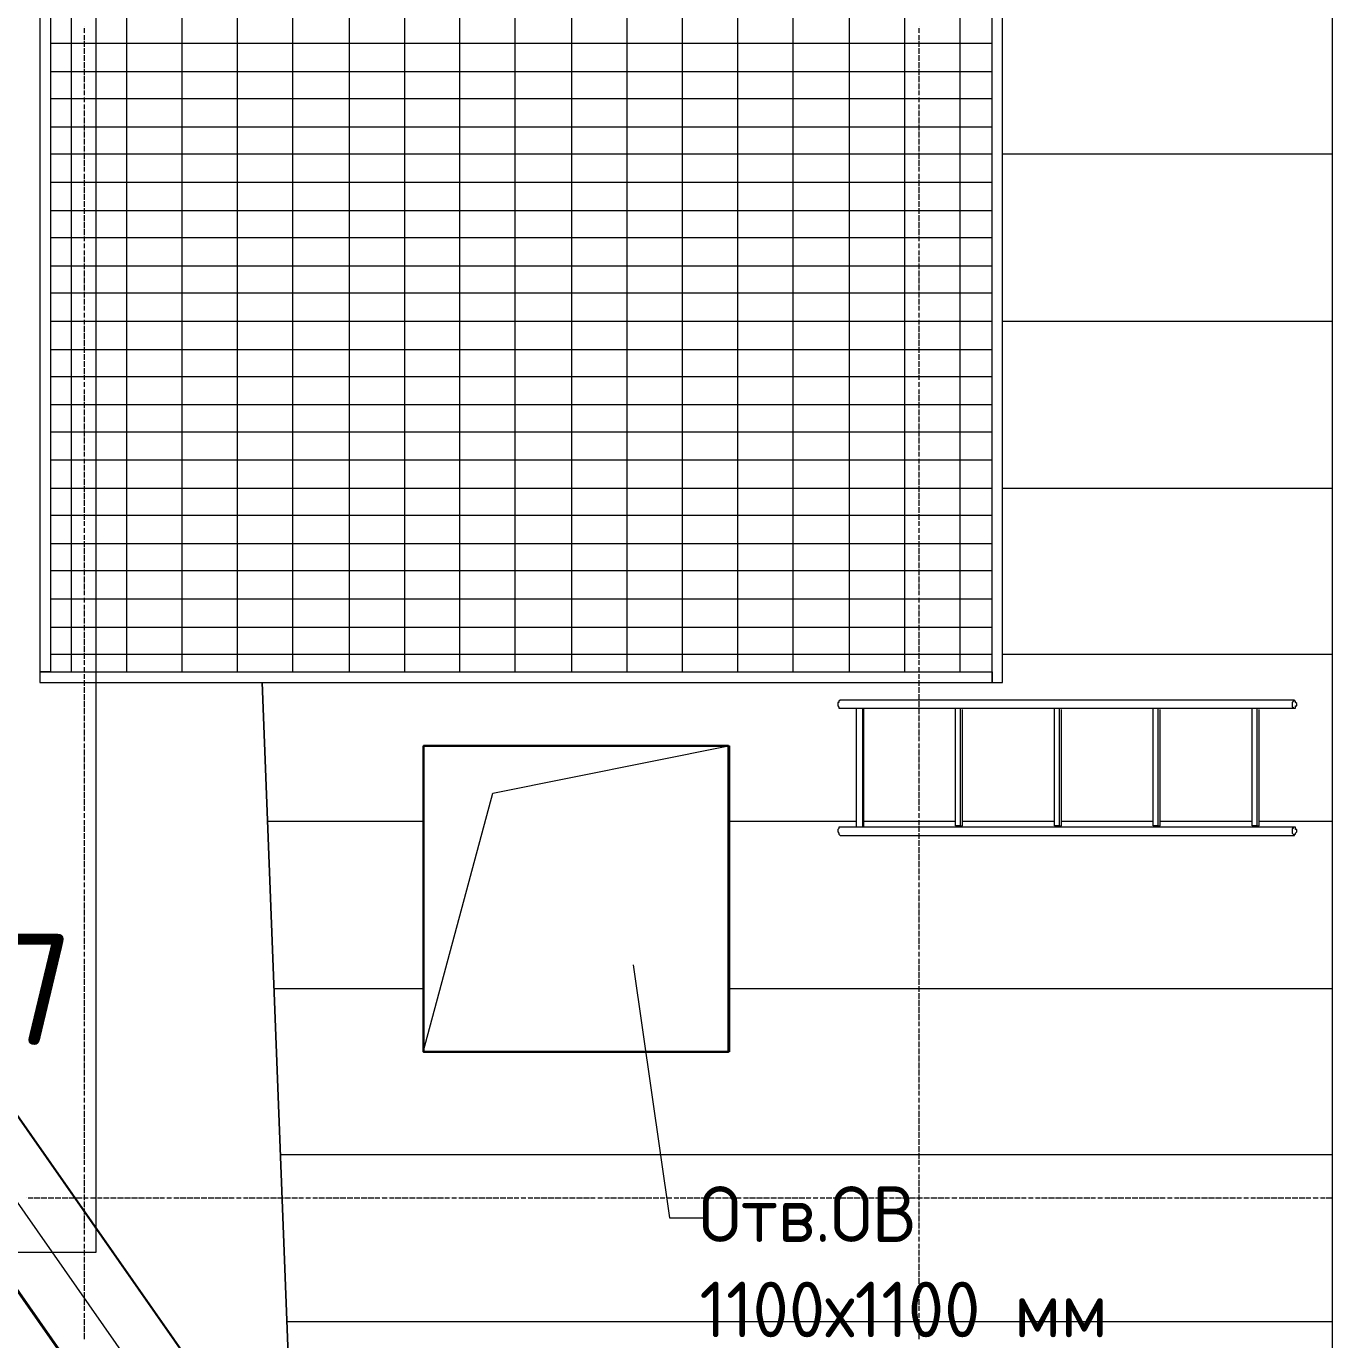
# Model space of a CAD drawing. Header units: millimetres. Extents: x -42533 to 645315, y 3457 to 82611.
# Drawn here: x 589326 to 594027, y 31810 to 36537 of the extents above; entities that cross this region are included whole.
import ezdxf

# ---------------------------------------------------------------- set-up
doc = ezdxf.new("R2010")
doc.units = ezdxf.units.MM
for name, color, linetype, true_color in [('PDF _!ЭОМ.Молниезащита', 7, 'Continuous', 0x954a95), ('PDF _Аннотация', 7, 'Continuous', 0xbababa), ('PDF _Антураж', 7, 'Continuous', 0xbababa), ('PDF _Каркас', 7, 'Continuous', 0xbababa), ('PDF _Крыша', 7, 'Continuous', 0xbababa), ('PDF _Крыша штриховка', 7, 'Continuous', 0xbababa), ('PDF _Обобщенные модели', 7, 'Continuous', 0xbababa), ('PDF _Ограждение', 7, 'Continuous', 0xbababa), ('PDF _Оси', 7, 'Continuous', 0xbababa), ('PDF _Перекрытие штриховка', 7, 'Continuous', 0xbababa)]:
    doc.layers.add(name, color=color, linetype=linetype, true_color=true_color)
doc.layers.add('PDF _Линии', color=7, linetype='Continuous')
doc.layers.add('PDF _Текст', color=7, linetype='Continuous')
doc.styles.add('PDF GOST Common', font='GOST_Common.ttf')
doc.styles.add('PDF ISOCPEUR', font='isocpeur.ttf')

msp = doc.modelspace()

# ---------------------------------------------------------------- linework, layer by layer
at = {"layer": 'PDF _!ЭОМ.Молниезащита', "lineweight": 13}
msp.add_circle((592805, 40061.1), 16795.3, dxfattribs=at)
at = {"layer": 'PDF _!ЭОМ.Молниезащита', "color": 116, "lineweight": 30, "true_color": 0x136734}
msp.add_circle((592805, 40061.1), 12322.7, dxfattribs=at)
at = {"layer": 'PDF _Аннотация', "color": 8, "lineweight": 9}
msp.add_lwpolyline([(591509.2, 33159.2), (591640.5, 32248.6), (591767.5, 32248.6)], dxfattribs=at)
at = {"layer": 'PDF _Антураж', "color": 8, "lineweight": 18}
msp.add_lwpolyline([(590196.2, 31325.3), (590285.2, 31321.1), (590175, 34175.7), (590285.2, 31321.1)], dxfattribs=at)
at = {"layer": 'PDF _Каркас', "lineweight": 9}
for points in [[(593889.4, 34112.2), (592254.6, 34112.2), (592250.4, 34107.9), (592250.4, 34103.7), (592246.1, 34103.7), (592246.1, 34099.5), (592246.1, 34095.2), (592246.1, 34091), (592250.4, 34086.7), (592250.4, 34082.5), (592254.6, 34082.5), (593889.4, 34082.5)], [(592339.3, 33654.7), (592339.3, 34082.5)], [(592686.6, 33659), (592669.7, 33659), (592669.7, 34082.5)], [(592686.6, 34082.5), (592686.6, 33659), (592695.1, 33659), (592695.1, 34078.3)], [(593042.4, 33659), (593025.4, 33659), (593025.4, 34082.5), (593042.4, 34082.5), (593042.4, 33659), (593050.8, 33659), (593050.8, 34078.3)], [(593398.1, 33659), (593381.2, 33659), (593381.2, 34082.5), (593398.1, 34082.5), (593398.1, 33659), (593406.6, 33659), (593406.6, 34078.3)], [(593753.9, 33659), (593737, 33659), (593737, 34082.5), (593753.9, 34082.5), (593753.9, 33659), (593762.4, 33659), (593762.4, 34078.3)], [(593889.4, 33654.7), (592254.6, 33654.7), (592250.4, 33654.7), (592250.4, 33650.5), (592246.1, 33646.3), (592246.1, 33642), (592246.1, 33637.8), (592250.4, 33633.6), (592250.4, 33629.3), (592254.6, 33625.1), (593889.4, 33625.1)]]:
    msp.add_lwpolyline(points, dxfattribs=at)
for points in [[(592313.9, 34082.5), (592335.1, 34082.5), (592335.1, 33654.7), (592313.9, 33654.7)], [(593889.4, 34082.5), (593893.7, 34082.5), (593893.7, 34086.7), (593893.7, 34091), (593897.9, 34091), (593897.9, 34095.2), (593897.9, 34099.5), (593893.7, 34103.7), (593893.7, 34107.9), (593889.4, 34107.9), (593889.4, 34112.2), (593885.2, 34107.9), (593881, 34103.7), (593881, 34099.5), (593881, 34095.2), (593881, 34091), (593881, 34086.7), (593885.2, 34086.7), (593885.2, 34082.5)], [(593889.4, 33625.1), (593889.4, 33629.3), (593893.7, 33629.3), (593893.7, 33633.6), (593897.9, 33637.8), (593897.9, 33642), (593897.9, 33646.3), (593893.7, 33646.3), (593893.7, 33650.5), (593893.7, 33654.7), (593889.4, 33654.7), (593885.2, 33654.7), (593885.2, 33650.5), (593881, 33650.5), (593881, 33646.3), (593881, 33642), (593881, 33637.8), (593881, 33633.6), (593885.2, 33629.3)]]:
    msp.add_lwpolyline(points, close=True, dxfattribs=at)
at = {"layer": 'PDF _Крыша', "color": 8, "lineweight": 9}
msp.add_lwpolyline([(591856.5, 33947), (591856.5, 32845.8), (590755.3, 32845.8), (590755.3, 33947)], close=True, dxfattribs=at)
at = {"layer": 'PDF _Крыша штриховка', "color": 8, "lineweight": 9}
for points in [[(592839.1, 36077.4), (594025, 36077.4)], [(592839.1, 35475.9), (594025, 35475.9)], [(592839.1, 34874.5), (594025, 34874.5)], [(592839.1, 34277.3), (594025, 34277.3)], [(590196.2, 33675.9), (590755.3, 33675.9)], [(591856.5, 33675.9), (592313.9, 33675.9)], [(592339.3, 33675.9), (592669.7, 33675.9)], [(592695.1, 33675.9), (593025.4, 33675.9)], [(593050.8, 33675.9), (593381.2, 33675.9)], [(593406.6, 33675.9), (593737, 33675.9)], [(593762.4, 33675.9), (594025, 33675.9)], [(590217.4, 33074.5), (590755.3, 33074.5)], [(591856.5, 33074.5), (594025, 33074.5)], [(590242.8, 32477.3), (594025, 32477.3)], [(590264, 31875.9), (594025, 31875.9)]]:
    msp.add_lwpolyline(points, dxfattribs=at)
at = {"layer": 'PDF _Линии', "color": 8, "lineweight": 9}
for points in [[(553827.3, 24730.9), (582318.5, 24654.6), (582229.5, 32125.8), (589577.9, 32125.8), (589577.9, 54975.5), (598506, 54975.5), (598785.5, 20686.1), (592369, 20686.1), (592432.5, 12524.6), (585626.3, 12571.2), (585592.4, 14451.7), (550752.4, 14451.7), (550752.4, 12478), (543802.2, 12478), (543764.1, 20783.5), (537415.3, 20800.5), (537356, 32655.2)], [(590755.3, 32850), (591005.2, 33777.6), (591852.2, 33947)]]:
    msp.add_lwpolyline(points, dxfattribs=at)
at = {"layer": 'PDF _Линии', "color": 8, "lineweight": 30}
msp.add_lwpolyline([(591852.2, 33947), (590755.3, 33947), (590755.3, 32845.8), (591852.2, 32845.8)], close=True, dxfattribs=at)
at = {"layer": 'PDF _Обобщенные модели', "color": 8, "lineweight": 18}
msp.add_lwpolyline([(594025, 41075.1), (594025, 25654.2)], dxfattribs=at)
at = {"layer": 'PDF _Ограждение', "color": 8, "lineweight": 9}
msp.add_lwpolyline([(592801, 41231.8), (592801, 41269.9), (589412.7, 41269.9), (589412.7, 34213.8), (589374.6, 34213.8), (589374.6, 34175.7), (592801, 34175.7), (592801, 41231.8), (589412.7, 41231.8), (589412.7, 41269.9), (589374.6, 41269.9), (589374.6, 34213.8), (592801, 34213.8), (592801, 34175.7), (592839.1, 34175.7), (592839.1, 41231.8)], close=True, dxfattribs=at)
for points in [[(594025, 25849), (589196.7, 32756.8)], [(594025, 25844.8), (589196.7, 32752.6)], [(593999.6, 25247.6), (588866.3, 32595.9)], [(588870.6, 32595.9), (593999.6, 25247.6), (594147.8, 25353.5), (594296, 25455.1), (594135.1, 25683.8)], [(594147.8, 25353.5), (589090.8, 32595.9)]]:
    msp.add_lwpolyline(points, dxfattribs=at)
at = {"layer": 'PDF _Оси', "color": 8, "lineweight": 9}
for points in [[(589535.5, 36534.8), (589535.5, 36534.8)], [(589535.5, 36513.6), (589535.5, 36530.5)], [(589535.5, 36509.4), (589535.5, 36509.4)], [(589535.5, 36488.2), (589535.5, 36505.1)], [(592538.4, 36534.8), (592538.4, 36534.8)], [(592538.4, 36513.6), (592538.4, 36530.5)], [(592538.4, 36509.4), (592538.4, 36509.4)], [(592538.4, 36488.2), (592538.4, 36505.1)], [(589535.5, 36462.8), (589535.5, 36484)], [(589535.5, 36437.4), (589535.5, 36458.5)], [(592538.4, 36462.8), (592538.4, 36484)], [(592538.4, 36437.4), (592538.4, 36458.5)], [(589535.5, 36412), (589535.5, 36433.1)], [(589535.5, 36386.5), (589535.5, 36407.7)], [(592538.4, 36412), (592538.4, 36433.1)], [(592538.4, 36386.5), (592538.4, 36407.7)], [(589535.5, 36361.1), (589535.5, 36382.3)], [(589535.5, 36335.7), (589535.5, 36356.9)], [(592538.4, 36361.1), (592538.4, 36382.3)], [(592538.4, 36335.7), (592538.4, 36356.9)], [(589535.5, 36310.3), (589535.5, 36331.5)], [(589535.5, 36289.1), (589535.5, 36306.1)], [(592538.4, 36310.3), (592538.4, 36331.5)], [(592538.4, 36289.1), (592538.4, 36306.1)], [(589535.5, 36284.9), (589535.5, 36284.9)], [(589535.5, 36263.7), (589535.5, 36280.7)], [(589535.5, 36259.5), (589535.5, 36259.5)], [(589535.5, 36238.3), (589535.5, 36255.2)], [(592538.4, 36284.9), (592538.4, 36284.9)], [(592538.4, 36263.7), (592538.4, 36280.7)], [(592538.4, 36259.5), (592538.4, 36259.5)], [(592538.4, 36238.3), (592538.4, 36255.2)], [(589535.5, 36212.9), (589535.5, 36234.1)], [(589535.5, 36187.5), (589535.5, 36208.7)], [(592538.4, 36212.9), (592538.4, 36234.1)], [(592538.4, 36187.5), (592538.4, 36208.7)], [(589535.5, 36162.1), (589535.5, 36183.2)], [(592538.4, 36162.1), (592538.4, 36183.2)], [(589535.5, 36136.7), (589535.5, 36157.8)], [(589535.5, 36111.2), (589535.5, 36132.4)], [(592538.4, 36136.7), (592538.4, 36157.8)], [(592538.4, 36111.2), (592538.4, 36132.4)], [(589535.5, 36085.8), (589535.5, 36107)], [(589535.5, 36060.4), (589535.5, 36081.6)], [(592538.4, 36085.8), (592538.4, 36107)], [(592538.4, 36060.4), (592538.4, 36081.6)], [(589535.5, 36035), (589535.5, 36056.2)], [(589535.5, 36013.8), (589535.5, 36030.8)], [(592538.4, 36035), (592538.4, 36056.2)], [(592538.4, 36013.8), (592538.4, 36030.8)], [(589535.5, 36009.6), (589535.5, 36009.6)], [(589535.5, 35988.4), (589535.5, 36005.4)], [(589535.5, 35963), (589535.5, 35984.2)], [(592538.4, 36009.6), (592538.4, 36009.6)], [(592538.4, 35988.4), (592538.4, 36005.4)], [(592538.4, 35963), (592538.4, 35984.2)], [(589535.5, 35937.6), (589535.5, 35958.8)], [(589535.5, 35912.2), (589535.5, 35933.4)], [(592538.4, 35937.6), (592538.4, 35958.8)], [(592538.4, 35912.2), (592538.4, 35933.4)], [(589535.5, 35886.8), (589535.5, 35907.9)], [(589535.5, 35861.4), (589535.5, 35882.5)], [(592538.4, 35886.8), (592538.4, 35907.9)], [(592538.4, 35861.4), (592538.4, 35882.5)], [(589535.5, 35835.9), (589535.5, 35857.1)], [(589535.5, 35810.5), (589535.5, 35831.7)], [(592538.4, 35835.9), (592538.4, 35857.1)], [(592538.4, 35810.5), (592538.4, 35831.7)], [(589535.5, 35785.1), (589535.5, 35806.3)], [(589535.5, 35763.9), (589535.5, 35780.9)], [(592538.4, 35785.1), (592538.4, 35806.3)], [(592538.4, 35763.9), (592538.4, 35780.9)], [(589535.5, 35759.7), (589535.5, 35759.7)], [(589535.5, 35738.5), (589535.5, 35755.5)], [(589535.5, 35734.3), (589535.5, 35734.3)], [(592538.4, 35759.7), (592538.4, 35759.7)], [(592538.4, 35738.5), (592538.4, 35755.5)], [(592538.4, 35734.3), (592538.4, 35734.3)], [(589535.5, 35713.1), (589535.5, 35730.1)], [(589535.5, 35687.7), (589535.5, 35708.9)], [(592538.4, 35713.1), (592538.4, 35730.1)], [(592538.4, 35687.7), (592538.4, 35708.9)], [(589535.5, 35662.3), (589535.5, 35683.5)], [(589535.5, 35636.9), (589535.5, 35658.1)], [(592538.4, 35662.3), (592538.4, 35683.5)], [(592538.4, 35636.9), (592538.4, 35658.1)], [(589535.5, 35611.5), (589535.5, 35632.6)], [(589535.5, 35586.1), (589535.5, 35607.2)], [(592538.4, 35611.5), (592538.4, 35632.6)], [(592538.4, 35586.1), (592538.4, 35607.2)], [(589535.5, 35560.6), (589535.5, 35581.8)], [(589535.5, 35535.2), (589535.5, 35556.4)], [(592538.4, 35560.6), (592538.4, 35581.8)], [(592538.4, 35535.2), (592538.4, 35556.4)], [(589535.5, 35514.1), (589535.5, 35531)], [(589535.5, 35509.8), (589535.5, 35509.8)], [(589535.5, 35488.6), (589535.5, 35505.6)], [(592538.4, 35514.1), (592538.4, 35531)], [(592538.4, 35509.8), (592538.4, 35509.8)], [(592538.4, 35488.6), (592538.4, 35505.6)], [(589535.5, 35484.4), (589535.5, 35484.4)], [(589535.5, 35463.2), (589535.5, 35480.2)], [(589535.5, 35437.8), (589535.5, 35459)], [(592538.4, 35484.4), (592538.4, 35484.4)], [(592538.4, 35463.2), (592538.4, 35480.2)], [(592538.4, 35437.8), (592538.4, 35459)], [(589535.5, 35412.4), (589535.5, 35433.6)], [(589535.5, 35387), (589535.5, 35408.2)], [(592538.4, 35412.4), (592538.4, 35433.6)], [(592538.4, 35387), (592538.4, 35408.2)], [(589535.5, 35361.6), (589535.5, 35382.8)], [(589535.5, 35336.2), (589535.5, 35357.4)], [(592538.4, 35361.6), (592538.4, 35382.8)], [(592538.4, 35336.2), (592538.4, 35357.4)], [(589535.5, 35310.8), (589535.5, 35331.9)], [(592538.4, 35310.8), (592538.4, 35331.9)], [(589535.5, 35285.4), (589535.5, 35306.5)], [(589535.5, 35264.2), (589535.5, 35281.1)], [(592538.4, 35285.4), (592538.4, 35306.5)], [(592538.4, 35264.2), (592538.4, 35281.1)], [(589535.5, 35259.9), (589535.5, 35259.9)], [(589535.5, 35238.8), (589535.5, 35255.7)], [(589535.5, 35234.5), (589535.5, 35234.5)], [(589535.5, 35213.3), (589535.5, 35230.3)], [(592538.4, 35259.9), (592538.4, 35259.9)], [(592538.4, 35238.8), (592538.4, 35255.7)], [(592538.4, 35234.5), (592538.4, 35234.5)], [(592538.4, 35213.3), (592538.4, 35230.3)], [(589535.5, 35187.9), (589535.5, 35209.1)], [(589535.5, 35162.5), (589535.5, 35183.7)], [(592538.4, 35187.9), (592538.4, 35209.1)], [(592538.4, 35162.5), (592538.4, 35183.7)], [(589535.5, 35137.1), (589535.5, 35158.3)], [(589535.5, 35111.7), (589535.5, 35132.9)], [(592538.4, 35137.1), (592538.4, 35158.3)], [(592538.4, 35111.7), (592538.4, 35132.9)], [(589535.5, 35086.3), (589535.5, 35107.5)], [(589535.5, 35060.9), (589535.5, 35082.1)], [(592538.4, 35086.3), (592538.4, 35107.5)], [(592538.4, 35060.9), (592538.4, 35082.1)], [(589535.5, 35035.5), (589535.5, 35056.6)], [(589535.5, 35010.1), (589535.5, 35031.2)], [(592538.4, 35035.5), (592538.4, 35056.6)], [(592538.4, 35010.1), (592538.4, 35031.2)], [(589535.5, 34988.9), (589535.5, 35005.8)], [(589535.5, 34984.6), (589535.5, 34984.6)], [(589535.5, 34963.5), (589535.5, 34980.4)], [(592538.4, 34988.9), (592538.4, 35005.8)], [(592538.4, 34984.6), (592538.4, 34984.6)], [(592538.4, 34963.5), (592538.4, 34980.4)], [(589535.5, 34938.1), (589535.5, 34959.2)], [(589535.5, 34912.6), (589535.5, 34933.8)], [(592538.4, 34938.1), (592538.4, 34959.2)], [(592538.4, 34912.6), (592538.4, 34933.8)], [(589535.5, 34887.2), (589535.5, 34908.4)], [(589535.5, 34861.8), (589535.5, 34883)], [(592538.4, 34887.2), (592538.4, 34908.4)], [(592538.4, 34861.8), (592538.4, 34883)], [(589535.5, 34836.4), (589535.5, 34857.6)], [(592538.4, 34836.4), (592538.4, 34857.6)], [(589535.5, 34811), (589535.5, 34832.2)], [(589535.5, 34785.6), (589535.5, 34806.8)], [(592538.4, 34811), (592538.4, 34832.2)], [(592538.4, 34785.6), (592538.4, 34806.8)], [(589535.5, 34760.2), (589535.5, 34781.3)], [(589535.5, 34739), (589535.5, 34755.9)], [(592538.4, 34760.2), (592538.4, 34781.3)], [(592538.4, 34739), (592538.4, 34755.9)], [(589535.5, 34734.8), (589535.5, 34734.8)], [(589535.5, 34713.6), (589535.5, 34730.5)], [(589535.5, 34709.3), (589535.5, 34709.3)], [(589535.5, 34688.2), (589535.5, 34705.1)], [(592538.4, 34734.8), (592538.4, 34734.8)], [(592538.4, 34713.6), (592538.4, 34730.5)], [(592538.4, 34709.3), (592538.4, 34709.3)], [(592538.4, 34688.2), (592538.4, 34705.1)], [(589535.5, 34662.8), (589535.5, 34683.9)], [(589535.5, 34637.3), (589535.5, 34658.5)], [(592538.4, 34662.8), (592538.4, 34683.9)], [(592538.4, 34637.3), (592538.4, 34658.5)], [(589535.5, 34611.9), (589535.5, 34633.1)], [(589535.5, 34586.5), (589535.5, 34607.7)], [(592538.4, 34611.9), (592538.4, 34633.1)], [(592538.4, 34586.5), (592538.4, 34607.7)], [(589535.5, 34561.1), (589535.5, 34582.3)], [(589535.5, 34535.7), (589535.5, 34556.9)], [(592538.4, 34561.1), (592538.4, 34582.3)], [(592538.4, 34535.7), (592538.4, 34556.9)], [(589535.5, 34510.3), (589535.5, 34531.5)], [(589535.5, 34489.1), (589535.5, 34506)], [(592538.4, 34510.3), (592538.4, 34531.5)], [(592538.4, 34489.1), (592538.4, 34506)], [(589535.5, 34484.9), (589535.5, 34484.9)], [(589535.5, 34463.7), (589535.5, 34480.6)], [(589535.5, 34459.5), (589535.5, 34459.5)], [(592538.4, 34484.9), (592538.4, 34484.9)], [(592538.4, 34463.7), (592538.4, 34480.6)], [(592538.4, 34459.5), (592538.4, 34459.5)], [(589535.5, 34438.3), (589535.5, 34455.2)], [(589535.5, 34412.9), (589535.5, 34434)], [(592538.4, 34438.3), (592538.4, 34455.2)], [(592538.4, 34412.9), (592538.4, 34434)], [(589535.5, 34387.5), (589535.5, 34408.6)], [(589535.5, 34362), (589535.5, 34383.2)], [(592538.4, 34387.5), (592538.4, 34408.6)], [(592538.4, 34362), (592538.4, 34383.2)], [(589535.5, 34336.6), (589535.5, 34357.8)], [(589535.5, 34311.2), (589535.5, 34332.4)], [(592538.4, 34336.6), (592538.4, 34357.8)], [(592538.4, 34311.2), (592538.4, 34332.4)], [(589535.5, 34285.8), (589535.5, 34307)], [(589535.5, 34260.4), (589535.5, 34281.6)], [(592538.4, 34285.8), (592538.4, 34307)], [(592538.4, 34260.4), (592538.4, 34281.6)], [(589535.5, 34239.2), (589535.5, 34256.2)], [(589535.5, 34235), (589535.5, 34235)], [(589535.5, 34213.8), (589535.5, 34230.7)], [(592538.4, 34239.2), (592538.4, 34256.2)], [(592538.4, 34235), (592538.4, 34235)], [(592538.4, 34213.8), (592538.4, 34230.7)], [(589535.5, 34209.6), (589535.5, 34209.6)], [(589535.5, 34188.4), (589535.5, 34205.3)], [(589535.5, 34163), (589535.5, 34184.2)], [(592538.4, 34209.6), (592538.4, 34209.6)], [(592538.4, 34188.4), (592538.4, 34205.3)], [(592538.4, 34163), (592538.4, 34184.2)], [(589535.5, 34137.6), (589535.5, 34158.7)], [(589535.5, 34112.2), (589535.5, 34133.3)], [(592538.4, 34137.6), (592538.4, 34158.7)], [(592538.4, 34112.2), (592538.4, 34133.3)], [(589535.5, 34086.7), (589535.5, 34107.9)], [(589535.5, 34061.3), (589535.5, 34082.5)], [(592538.4, 34086.7), (592538.4, 34107.9)], [(592538.4, 34061.3), (592538.4, 34082.5)], [(589535.5, 34035.9), (589535.5, 34057.1)], [(592538.4, 34035.9), (592538.4, 34057.1)], [(589535.5, 34010.5), (589535.5, 34031.7)], [(589535.5, 33985.1), (589535.5, 34006.3)], [(592538.4, 34010.5), (592538.4, 34031.7)], [(592538.4, 33985.1), (592538.4, 34006.3)], [(589535.5, 33963.9), (589535.5, 33980.9)], [(589535.5, 33959.7), (589535.5, 33959.7)], [(589535.5, 33938.5), (589535.5, 33955.5)], [(592538.4, 33963.9), (592538.4, 33980.9)], [(592538.4, 33959.7), (592538.4, 33959.7)], [(592538.4, 33938.5), (592538.4, 33955.5)], [(589535.5, 33913.1), (589535.5, 33934.3)], [(589535.5, 33887.7), (589535.5, 33908.9)], [(592538.4, 33913.1), (592538.4, 33934.3)], [(592538.4, 33887.7), (592538.4, 33908.9)], [(589535.5, 33862.3), (589535.5, 33883.5)], [(589535.5, 33836.9), (589535.5, 33858)], [(592538.4, 33862.3), (592538.4, 33883.5)], [(592538.4, 33836.9), (592538.4, 33858)], [(589535.5, 33811.4), (589535.5, 33832.6)], [(589535.5, 33786), (589535.5, 33807.2)], [(592538.4, 33811.4), (592538.4, 33832.6)], [(592538.4, 33786), (592538.4, 33807.2)], [(589535.5, 33760.6), (589535.5, 33781.8)], [(589535.5, 33735.2), (589535.5, 33756.4)], [(592538.4, 33760.6), (592538.4, 33781.8)], [(592538.4, 33735.2), (592538.4, 33756.4)], [(589535.5, 33714), (589535.5, 33731)], [(589535.5, 33709.8), (589535.5, 33709.8)], [(589535.5, 33688.6), (589535.5, 33705.6)], [(592538.4, 33714), (592538.4, 33731)], [(592538.4, 33709.8), (592538.4, 33709.8)], [(592538.4, 33688.6), (592538.4, 33705.6)], [(589535.5, 33684.4), (589535.5, 33684.4)], [(589535.5, 33663.2), (589535.5, 33680.2)], [(589535.5, 33637.8), (589535.5, 33659)], [(592538.4, 33684.4), (592538.4, 33684.4)], [(592538.4, 33663.2), (592538.4, 33680.2)], [(592538.4, 33637.8), (592538.4, 33659)], [(589535.5, 33612.4), (589535.5, 33633.6)], [(589535.5, 33587), (589535.5, 33608.2)], [(592538.4, 33612.4), (592538.4, 33633.6)], [(592538.4, 33587), (592538.4, 33608.2)], [(589535.5, 33561.6), (589535.5, 33582.7)], [(592538.4, 33561.6), (592538.4, 33582.7)], [(589535.5, 33536.2), (589535.5, 33557.3)], [(589535.5, 33510.7), (589535.5, 33531.9)], [(592538.4, 33536.2), (592538.4, 33557.3)], [(592538.4, 33510.7), (592538.4, 33531.9)], [(589535.5, 33485.3), (589535.5, 33506.5)], [(589535.5, 33464.2), (589535.5, 33481.1)], [(592538.4, 33485.3), (592538.4, 33506.5)], [(592538.4, 33464.2), (592538.4, 33481.1)], [(589535.5, 33459.9), (589535.5, 33459.9)], [(589535.5, 33438.7), (589535.5, 33455.7)], [(589535.5, 33434.5), (589535.5, 33434.5)], [(589535.5, 33413.3), (589535.5, 33430.3)], [(592538.4, 33459.9), (592538.4, 33459.9)], [(592538.4, 33438.7), (592538.4, 33455.7)], [(592538.4, 33434.5), (592538.4, 33434.5)], [(592538.4, 33413.3), (592538.4, 33430.3)], [(589535.5, 33387.9), (589535.5, 33409.1)], [(589535.5, 33362.5), (589535.5, 33383.7)], [(592538.4, 33387.9), (592538.4, 33409.1)], [(592538.4, 33362.5), (592538.4, 33383.7)], [(589535.5, 33337.1), (589535.5, 33358.3)], [(589535.5, 33311.7), (589535.5, 33332.9)], [(592538.4, 33337.1), (592538.4, 33358.3)], [(592538.4, 33311.7), (592538.4, 33332.9)], [(589535.5, 33286.3), (589535.5, 33307.4)], [(589535.5, 33260.9), (589535.5, 33282)], [(592538.4, 33286.3), (592538.4, 33307.4)], [(592538.4, 33260.9), (592538.4, 33282)], [(589535.5, 33235.4), (589535.5, 33256.6)], [(589535.5, 33214.3), (589535.5, 33231.2)], [(592538.4, 33235.4), (592538.4, 33256.6)], [(592538.4, 33214.3), (592538.4, 33231.2)], [(589535.5, 33210), (589535.5, 33210)], [(589535.5, 33188.9), (589535.5, 33205.8)], [(589535.5, 33184.6), (589535.5, 33184.6)], [(592538.4, 33210), (592538.4, 33210)], [(592538.4, 33188.9), (592538.4, 33205.8)], [(592538.4, 33184.6), (592538.4, 33184.6)], [(589535.5, 33163.4), (589535.5, 33180.4)], [(589535.5, 33138), (589535.5, 33159.2)], [(592538.4, 33163.4), (592538.4, 33180.4)], [(592538.4, 33138), (592538.4, 33159.2)], [(589535.5, 33112.6), (589535.5, 33133.8)], [(589535.5, 33087.2), (589535.5, 33108.4)], [(592538.4, 33112.6), (592538.4, 33133.8)], [(592538.4, 33087.2), (592538.4, 33108.4)], [(589535.5, 33061.8), (589535.5, 33083)], [(589535.5, 33036.4), (589535.5, 33057.6)], [(592538.4, 33061.8), (592538.4, 33083)], [(592538.4, 33036.4), (592538.4, 33057.6)], [(589535.5, 33011), (589535.5, 33032.1)], [(589535.5, 32985.6), (589535.5, 33006.7)], [(592538.4, 33011), (592538.4, 33032.1)], [(592538.4, 32985.6), (592538.4, 33006.7)], [(589535.5, 32960.1), (589535.5, 32981.3)], [(589535.5, 32939), (589535.5, 32955.9)], [(592538.4, 32960.1), (592538.4, 32981.3)], [(592538.4, 32939), (592538.4, 32955.9)], [(589535.5, 32934.7), (589535.5, 32934.7)], [(589535.5, 32913.6), (589535.5, 32930.5)], [(589535.5, 32888.1), (589535.5, 32909.3)], [(592538.4, 32934.7), (592538.4, 32934.7)], [(592538.4, 32913.6), (592538.4, 32930.5)], [(592538.4, 32888.1), (592538.4, 32909.3)], [(589535.5, 32862.7), (589535.5, 32883.9)], [(589535.5, 32837.3), (589535.5, 32858.5)], [(592538.4, 32862.7), (592538.4, 32883.9)], [(592538.4, 32837.3), (592538.4, 32858.5)], [(589535.5, 32811.9), (589535.5, 32833.1)], [(589535.5, 32786.5), (589535.5, 32807.7)], [(592538.4, 32811.9), (592538.4, 32833.1)], [(592538.4, 32786.5), (592538.4, 32807.7)], [(589535.5, 32761.1), (589535.5, 32782.3)], [(589535.5, 32735.7), (589535.5, 32756.8)], [(592538.4, 32761.1), (592538.4, 32782.3)], [(592538.4, 32735.7), (592538.4, 32756.8)], [(589535.5, 32710.3), (589535.5, 32731.4)], [(592538.4, 32710.3), (592538.4, 32731.4)], [(589535.5, 32689.1), (589535.5, 32706)], [(589535.5, 32684.8), (589535.5, 32684.8)], [(589535.5, 32663.7), (589535.5, 32680.6)], [(592538.4, 32689.1), (592538.4, 32706)], [(592538.4, 32684.8), (592538.4, 32684.8)], [(592538.4, 32663.7), (592538.4, 32680.6)], [(589535.5, 32659.4), (589535.5, 32659.4)], [(589535.5, 32638.3), (589535.5, 32655.2)], [(589535.5, 32612.8), (589535.5, 32634)], [(592538.4, 32659.4), (592538.4, 32659.4)], [(592538.4, 32638.3), (592538.4, 32655.2)], [(592538.4, 32612.8), (592538.4, 32634)], [(589535.5, 32587.4), (589535.5, 32608.6)], [(589535.5, 32562), (589535.5, 32583.2)], [(592538.4, 32587.4), (592538.4, 32608.6)], [(592538.4, 32562), (592538.4, 32583.2)], [(589535.5, 32536.6), (589535.5, 32557.8)], [(589535.5, 32511.2), (589535.5, 32532.4)], [(592538.4, 32536.6), (592538.4, 32557.8)], [(592538.4, 32511.2), (592538.4, 32532.4)], [(589535.5, 32485.8), (589535.5, 32507)], [(589535.5, 32460.4), (589535.5, 32481.6)], [(592538.4, 32485.8), (592538.4, 32507)], [(592538.4, 32460.4), (592538.4, 32481.6)], [(589535.5, 32439.2), (589535.5, 32456.1)], [(589535.5, 32435), (589535.5, 32435)], [(589535.5, 32413.8), (589535.5, 32430.7)], [(592538.4, 32439.2), (592538.4, 32456.1)], [(592538.4, 32435), (592538.4, 32435)], [(592538.4, 32413.8), (592538.4, 32430.7)], [(589535.5, 32409.5), (589535.5, 32409.5)], [(589535.5, 32388.4), (589535.5, 32405.3)], [(589535.5, 32363), (589535.5, 32384.1)], [(592538.4, 32409.5), (592538.4, 32409.5)], [(592538.4, 32388.4), (592538.4, 32405.3)], [(592538.4, 32363), (592538.4, 32384.1)], [(589535.5, 32337.5), (589535.5, 32358.7)], [(589535.5, 32312.1), (589535.5, 32333.3)], [(592538.4, 32337.5), (592538.4, 32358.7)], [(592538.4, 32312.1), (592538.4, 32333.3)], [(589328, 32320.6), (589328, 32320.6)], [(589332.2, 32320.6), (589349.1, 32320.6)], [(589353.4, 32320.6), (589374.6, 32320.6)], [(589378.8, 32320.6), (589400, 32320.6)], [(589404.2, 32320.6), (589425.4, 32320.6)], [(589429.6, 32320.6), (589450.8, 32320.6)], [(589455, 32320.6), (589476.2, 32320.6)], [(589480.4, 32320.6), (589501.6, 32320.6)], [(589505.9, 32320.6), (589527, 32320.6)], [(589531.3, 32320.6), (589548.2, 32320.6)], [(589535.5, 32286.7), (589535.5, 32307.9)], [(589552.4, 32320.6), (589552.4, 32320.6)], [(589556.7, 32320.6), (589573.6, 32320.6)], [(589577.9, 32320.6), (589577.9, 32320.6)], [(589582.1, 32320.6), (589599, 32320.6)], [(589603.3, 32320.6), (589624.4, 32320.6)], [(589628.7, 32320.6), (589649.9, 32320.6)], [(589654.1, 32320.6), (589675.3, 32320.6)], [(589679.5, 32320.6), (589700.7, 32320.6)], [(589704.9, 32320.6), (589726.1, 32320.6)], [(589730.3, 32320.6), (589751.5, 32320.6)], [(589755.7, 32320.6), (589776.9, 32320.6)], [(589781.2, 32320.6), (589802.3, 32320.6)], [(589806.6, 32320.6), (589823.5, 32320.6)], [(589827.7, 32320.6), (589827.7, 32320.6)], [(589832, 32320.6), (589848.9, 32320.6)], [(589853.2, 32320.6), (589853.2, 32320.6)], [(589857.4, 32320.6), (589874.3, 32320.6)], [(589878.6, 32320.6), (589899.7, 32320.6)], [(589904, 32320.6), (589925.2, 32320.6)], [(589929.4, 32320.6), (589950.6, 32320.6)], [(589954.8, 32320.6), (589976, 32320.6)], [(589980.2, 32320.6), (590001.4, 32320.6)], [(590005.6, 32320.6), (590026.8, 32320.6)], [(590031, 32320.6), (590052.2, 32320.6)], [(590056.5, 32320.6), (590073.4, 32320.6)], [(590077.6, 32320.6), (590077.6, 32320.6)], [(590081.9, 32320.6), (590098.8, 32320.6)], [(590103, 32320.6), (590103, 32320.6)], [(590107.3, 32320.6), (590124.2, 32320.6)], [(590128.5, 32320.6), (590149.6, 32320.6)], [(590153.9, 32320.6), (590175, 32320.6)], [(590179.3, 32320.6), (590200.5, 32320.6)], [(590204.7, 32320.6), (590225.9, 32320.6)], [(590230.1, 32320.6), (590251.3, 32320.6)], [(590255.5, 32320.6), (590276.7, 32320.6)], [(590280.9, 32320.6), (590302.1, 32320.6)], [(590306.3, 32320.6), (590323.3, 32320.6)], [(590327.5, 32320.6), (590327.5, 32320.6)], [(590331.7, 32320.6), (590348.7, 32320.6)], [(590352.9, 32320.6), (590352.9, 32320.6)], [(590357.2, 32320.6), (590374.1, 32320.6)], [(590378.3, 32320.6), (590399.5, 32320.6)], [(590403.8, 32320.6), (590424.9, 32320.6)], [(590429.2, 32320.6), (590450.3, 32320.6)], [(590454.6, 32320.6), (590475.8, 32320.6)], [(590480, 32320.6), (590501.2, 32320.6)], [(590505.4, 32320.6), (590526.6, 32320.6)], [(590530.8, 32320.6), (590552, 32320.6)], [(590556.2, 32320.6), (590577.4, 32320.6)], [(590581.6, 32320.6), (590598.6, 32320.6)], [(590602.8, 32320.6), (590602.8, 32320.6)], [(590607, 32320.6), (590624, 32320.6)], [(590628.2, 32320.6), (590628.2, 32320.6)], [(590632.5, 32320.6), (590649.4, 32320.6)], [(590653.6, 32320.6), (590674.8, 32320.6)], [(590679, 32320.6), (590700.2, 32320.6)], [(590704.5, 32320.6), (590725.6, 32320.6)], [(590729.9, 32320.6), (590751, 32320.6)], [(590755.3, 32320.6), (590776.5, 32320.6)], [(590780.7, 32320.6), (590801.9, 32320.6)], [(590806.1, 32320.6), (590827.3, 32320.6)], [(590831.5, 32320.6), (590848.5, 32320.6)], [(590852.7, 32320.6), (590852.7, 32320.6)], [(590856.9, 32320.6), (590873.9, 32320.6)], [(590878.1, 32320.6), (590878.1, 32320.6)], [(590882.3, 32320.6), (590899.3, 32320.6)], [(590903.5, 32320.6), (590924.7, 32320.6)], [(590928.9, 32320.6), (590950.1, 32320.6)], [(590954.3, 32320.6), (590975.5, 32320.6)], [(590979.8, 32320.6), (591000.9, 32320.6)], [(591005.2, 32320.6), (591026.3, 32320.6)], [(591030.6, 32320.6), (591051.8, 32320.6)], [(591056, 32320.6), (591077.2, 32320.6)], [(591081.4, 32320.6), (591098.3, 32320.6)], [(591102.6, 32320.6), (591102.6, 32320.6)], [(591106.8, 32320.6), (591123.8, 32320.6)], [(591128, 32320.6), (591128, 32320.6)], [(591132.2, 32320.6), (591149.2, 32320.6)], [(591153.4, 32320.6), (591174.6, 32320.6)], [(591178.8, 32320.6), (591200, 32320.6)], [(591204.2, 32320.6), (591225.4, 32320.6)], [(591229.6, 32320.6), (591250.8, 32320.6)], [(591255.1, 32320.6), (591276.2, 32320.6)], [(591280.5, 32320.6), (591301.6, 32320.6)], [(591305.9, 32320.6), (591327.1, 32320.6)], [(591331.3, 32320.6), (591352.5, 32320.6)], [(591356.7, 32320.6), (591373.6, 32320.6)], [(591377.9, 32320.6), (591377.9, 32320.6)], [(591382.1, 32320.6), (591399.1, 32320.6)], [(591403.3, 32320.6), (591403.3, 32320.6)], [(591407.5, 32320.6), (591424.5, 32320.6)], [(591428.7, 32320.6), (591449.9, 32320.6)], [(591454.1, 32320.6), (591475.3, 32320.6)], [(591479.5, 32320.6), (591500.7, 32320.6)], [(591504.9, 32320.6), (591526.1, 32320.6)], [(591530.4, 32320.6), (591551.5, 32320.6)], [(591555.8, 32320.6), (591576.9, 32320.6)], [(591581.2, 32320.6), (591602.4, 32320.6)], [(591606.6, 32320.6), (591623.5, 32320.6)], [(591627.8, 32320.6), (591627.8, 32320.6)], [(591632, 32320.6), (591648.9, 32320.6)], [(591653.2, 32320.6), (591653.2, 32320.6)], [(591657.4, 32320.6), (591674.4, 32320.6)], [(591678.6, 32320.6), (591699.8, 32320.6)], [(591704, 32320.6), (591725.2, 32320.6)], [(591729.4, 32320.6), (591750.6, 32320.6)], [(591754.8, 32320.6), (591776, 32320.6)], [(591780.2, 32320.6), (591801.4, 32320.6)], [(591805.7, 32320.6), (591826.8, 32320.6)], [(591831.1, 32320.6), (591852.2, 32320.6)], [(591856.5, 32320.6), (591873.4, 32320.6)], [(591877.7, 32320.6), (591877.7, 32320.6)], [(591881.9, 32320.6), (591898.8, 32320.6)], [(591903.1, 32320.6), (591903.1, 32320.6)], [(591907.3, 32320.6), (591924.2, 32320.6)], [(591928.5, 32320.6), (591949.7, 32320.6)], [(591953.9, 32320.6), (591975.1, 32320.6)], [(591979.3, 32320.6), (592000.5, 32320.6)], [(592004.7, 32320.6), (592025.9, 32320.6)], [(592030.1, 32320.6), (592051.3, 32320.6)], [(592055.5, 32320.6), (592076.7, 32320.6)], [(592080.9, 32320.6), (592102.1, 32320.6)], [(592106.4, 32320.6), (592127.5, 32320.6)], [(592131.8, 32320.6), (592148.7, 32320.6)], [(592152.9, 32320.6), (592152.9, 32320.6)], [(592157.2, 32320.6), (592174.1, 32320.6)], [(592178.4, 32320.6), (592178.4, 32320.6)], [(592182.6, 32320.6), (592199.5, 32320.6)], [(592203.8, 32320.6), (592224.9, 32320.6)], [(592229.2, 32320.6), (592250.4, 32320.6)], [(592254.6, 32320.6), (592275.8, 32320.6)], [(592280, 32320.6), (592301.2, 32320.6)], [(592305.4, 32320.6), (592326.6, 32320.6)], [(592330.8, 32320.6), (592352, 32320.6)], [(592356.2, 32320.6), (592377.4, 32320.6)], [(592381.7, 32320.6), (592398.6, 32320.6)], [(592402.8, 32320.6), (592402.8, 32320.6)], [(592407.1, 32320.6), (592424, 32320.6)], [(592428.2, 32320.6), (592428.2, 32320.6)], [(592432.5, 32320.6), (592449.4, 32320.6)], [(592453.7, 32320.6), (592474.8, 32320.6)], [(592479.1, 32320.6), (592500.2, 32320.6)], [(592504.5, 32320.6), (592525.7, 32320.6)], [(592529.9, 32320.6), (592551.1, 32320.6)], [(592538.4, 32286.7), (592538.4, 32307.9)], [(592555.3, 32320.6), (592576.5, 32320.6)], [(592580.7, 32320.6), (592601.9, 32320.6)], [(592606.1, 32320.6), (592627.3, 32320.6)], [(592631.5, 32320.6), (592648.5, 32320.6)], [(592652.7, 32320.6), (592652.7, 32320.6)], [(592657, 32320.6), (592673.9, 32320.6)], [(592678.1, 32320.6), (592678.1, 32320.6)], [(592682.4, 32320.6), (592699.3, 32320.6)], [(592703.5, 32320.6), (592724.7, 32320.6)], [(592729, 32320.6), (592750.1, 32320.6)], [(592754.4, 32320.6), (592775.5, 32320.6)], [(592779.8, 32320.6), (592801, 32320.6)], [(592805.2, 32320.6), (592826.4, 32320.6)], [(592830.6, 32320.6), (592851.8, 32320.6)], [(592856, 32320.6), (592877.2, 32320.6)], [(592881.4, 32320.6), (592902.6, 32320.6)], [(592906.8, 32320.6), (592923.8, 32320.6)], [(592928, 32320.6), (592928, 32320.6)], [(592932.3, 32320.6), (592949.2, 32320.6)], [(592953.4, 32320.6), (592953.4, 32320.6)], [(592957.7, 32320.6), (592974.6, 32320.6)], [(592978.8, 32320.6), (593000, 32320.6)], [(593004.3, 32320.6), (593025.4, 32320.6)], [(593029.7, 32320.6), (593050.8, 32320.6)], [(593055.1, 32320.6), (593076.3, 32320.6)], [(593080.5, 32320.6), (593101.7, 32320.6)], [(593105.9, 32320.6), (593127.1, 32320.6)], [(593131.3, 32320.6), (593152.5, 32320.6)], [(593156.7, 32320.6), (593173.7, 32320.6)], [(593177.9, 32320.6), (593177.9, 32320.6)], [(593182.1, 32320.6), (593199.1, 32320.6)], [(593203.3, 32320.6), (593203.3, 32320.6)], [(593207.6, 32320.6), (593224.5, 32320.6)], [(593228.7, 32320.6), (593249.9, 32320.6)], [(593254.1, 32320.6), (593275.3, 32320.6)], [(593279.6, 32320.6), (593300.7, 32320.6)], [(593305, 32320.6), (593326.1, 32320.6)], [(593330.4, 32320.6), (593351.6, 32320.6)], [(593355.8, 32320.6), (593377, 32320.6)], [(593381.2, 32320.6), (593402.4, 32320.6)], [(593406.6, 32320.6), (593423.6, 32320.6)], [(593427.8, 32320.6), (593427.8, 32320.6)], [(593432, 32320.6), (593449, 32320.6)], [(593453.2, 32320.6), (593453.2, 32320.6)], [(593457.4, 32320.6), (593474.4, 32320.6)], [(593478.6, 32320.6), (593499.8, 32320.6)], [(593504, 32320.6), (593525.2, 32320.6)], [(593529.4, 32320.6), (593550.6, 32320.6)], [(593554.8, 32320.6), (593576, 32320.6)], [(593580.3, 32320.6), (593601.4, 32320.6)], [(593605.7, 32320.6), (593626.8, 32320.6)], [(593631.1, 32320.6), (593652.3, 32320.6)], [(593656.5, 32320.6), (593677.7, 32320.6)], [(593681.9, 32320.6), (593698.9, 32320.6)], [(593703.1, 32320.6), (593703.1, 32320.6)], [(593707.3, 32320.6), (593724.3, 32320.6)], [(593728.5, 32320.6), (593728.5, 32320.6)], [(593732.7, 32320.6), (593749.7, 32320.6)], [(593753.9, 32320.6), (593775.1, 32320.6)], [(593779.3, 32320.6), (593800.5, 32320.6)], [(593804.7, 32320.6), (593825.9, 32320.6)], [(593830.1, 32320.6), (593851.3, 32320.6)], [(593855.6, 32320.6), (593876.7, 32320.6)], [(593881, 32320.6), (593902.1, 32320.6)], [(593906.4, 32320.6), (593927.6, 32320.6)], [(593931.8, 32320.6), (593948.7, 32320.6)], [(593953, 32320.6), (593953, 32320.6)], [(593957.2, 32320.6), (593974.1, 32320.6)], [(593978.4, 32320.6), (593978.4, 32320.6)], [(593982.6, 32320.6), (593999.6, 32320.6)], [(594003.8, 32320.6), (594025, 32320.6)], [(589535.5, 32261.3), (589535.5, 32282.5)], [(589535.5, 32235.9), (589535.5, 32257.1)], [(592538.4, 32261.3), (592538.4, 32282.5)], [(592538.4, 32235.9), (592538.4, 32257.1)], [(589535.5, 32210.5), (589535.5, 32231.7)], [(589535.5, 32189.3), (589535.5, 32206.3)], [(592538.4, 32210.5), (592538.4, 32231.7)], [(592538.4, 32189.3), (592538.4, 32206.3)], [(589535.5, 32185.1), (589535.5, 32185.1)], [(589535.5, 32163.9), (589535.5, 32180.8)], [(589535.5, 32159.7), (589535.5, 32159.7)], [(589535.5, 32138.5), (589535.5, 32155.4)], [(592538.4, 32185.1), (592538.4, 32185.1)], [(592538.4, 32163.9), (592538.4, 32180.8)], [(592538.4, 32159.7), (592538.4, 32159.7)], [(592538.4, 32138.5), (592538.4, 32155.4)], [(589535.5, 32113.1), (589535.5, 32134.3)], [(589535.5, 32087.7), (589535.5, 32108.8)], [(592538.4, 32113.1), (592538.4, 32134.3)], [(592538.4, 32087.7), (592538.4, 32108.8)], [(589535.5, 32062.3), (589535.5, 32083.4)], [(589535.5, 32036.8), (589535.5, 32058)], [(592538.4, 32062.3), (592538.4, 32083.4)], [(592538.4, 32036.8), (592538.4, 32058)], [(589535.5, 32011.4), (589535.5, 32032.6)], [(589535.5, 31986), (589535.5, 32007.2)], [(592538.4, 32011.4), (592538.4, 32032.6)], [(592538.4, 31986), (592538.4, 32007.2)], [(589535.5, 31960.6), (589535.5, 31981.8)], [(589535.5, 31935.2), (589535.5, 31956.4)], [(592538.4, 31960.6), (592538.4, 31981.8)], [(592538.4, 31935.2), (592538.4, 31956.4)], [(589535.5, 31914), (589535.5, 31931)], [(589535.5, 31909.8), (589535.5, 31909.8)], [(589535.5, 31888.6), (589535.5, 31905.5)], [(592538.4, 31914), (592538.4, 31931)], [(592538.4, 31909.8), (592538.4, 31909.8)], [(592538.4, 31888.6), (592538.4, 31905.5)], [(589535.5, 31863.2), (589535.5, 31884.4)], [(589535.5, 31837.8), (589535.5, 31859)], [(592538.4, 31863.2), (592538.4, 31884.4)], [(592538.4, 31837.8), (592538.4, 31859)], [(589535.5, 31812.4), (589535.5, 31833.5)], [(592538.4, 31812.4), (592538.4, 31833.5)]]:
    msp.add_lwpolyline(points, dxfattribs=at)
at = {"layer": 'PDF _Перекрытие штриховка', "color": 8, "lineweight": 9}
for points in [[(589488.9, 34213.8), (589488.9, 41231.8)], [(589688, 34213.8), (589688, 41231.8)], [(589887, 34213.8), (589887, 41231.8)], [(590086.1, 34213.8), (590086.1, 41231.8)], [(590285.2, 34213.8), (590285.2, 41231.8)], [(590488.5, 34213.8), (590488.5, 41231.8)], [(590687.5, 34213.8), (590687.5, 41231.8)], [(590886.6, 34213.8), (590886.6, 41231.8)], [(591085.6, 34213.8), (591085.6, 41231.8)], [(591288.9, 34213.8), (591288.9, 41231.8)], [(591488, 34213.8), (591488, 41231.8)], [(591687.1, 34213.8), (591687.1, 41231.8)], [(591886.1, 34213.8), (591886.1, 41231.8)], [(592085.2, 34213.8), (592085.2, 41231.8)], [(592288.5, 34213.8), (592288.5, 41231.8)], [(592487.5, 34213.8), (592487.5, 41231.8)], [(592686.6, 34213.8), (592686.6, 41231.8)], [(589412.7, 36475.5), (592801, 36475.5)], [(589412.7, 36373.8), (592801, 36373.8)], [(589412.7, 36276.4), (592801, 36276.4)], [(589412.7, 36174.8), (592801, 36174.8)], [(589412.7, 36077.4), (592801, 36077.4)], [(589412.7, 35975.7), (592801, 35975.7)], [(589412.7, 35874.1), (592801, 35874.1)], [(589412.7, 35776.7), (592801, 35776.7)], [(589412.7, 35675), (592801, 35675)], [(589412.7, 35577.6), (592801, 35577.6)], [(589412.7, 35475.9), (592801, 35475.9)], [(589412.7, 35374.3), (592801, 35374.3)], [(589412.7, 35276.9), (592801, 35276.9)], [(589412.7, 35175.2), (592801, 35175.2)], [(589412.7, 35077.8), (592801, 35077.8)], [(589412.7, 34976.2), (592801, 34976.2)], [(589412.7, 34874.5), (592801, 34874.5)], [(589412.7, 34777.1), (592801, 34777.1)], [(589412.7, 34675.5), (592801, 34675.5)], [(589412.7, 34578), (592801, 34578)], [(589412.7, 34476.4), (592801, 34476.4)], [(589412.7, 34374.8), (592801, 34374.8)], [(589412.7, 34277.3), (592801, 34277.3)]]:
    msp.add_lwpolyline(points, dxfattribs=at)

# ---------------------------------------------------------------- texts
at = {"layer": 'PDF _Текст', "color": 7, "attachment_point": 4}
for s, insert, char_height, style in [('на отм. +18,7', (586199.7, 33024.7), 400.051, 'PDF ISOCPEUR'), ('Отв.ОВ', (591748.2, 32262.3), 200.02, 'PDF GOST Common'), ('1100х1100 мм', (591748.2, 31919.2), 200.023, 'PDF GOST Common')]:
    msp.add_mtext(s, dxfattribs=dict(at, insert=insert, char_height=char_height, style=style))

doc.saveas('drawing.dxf')
